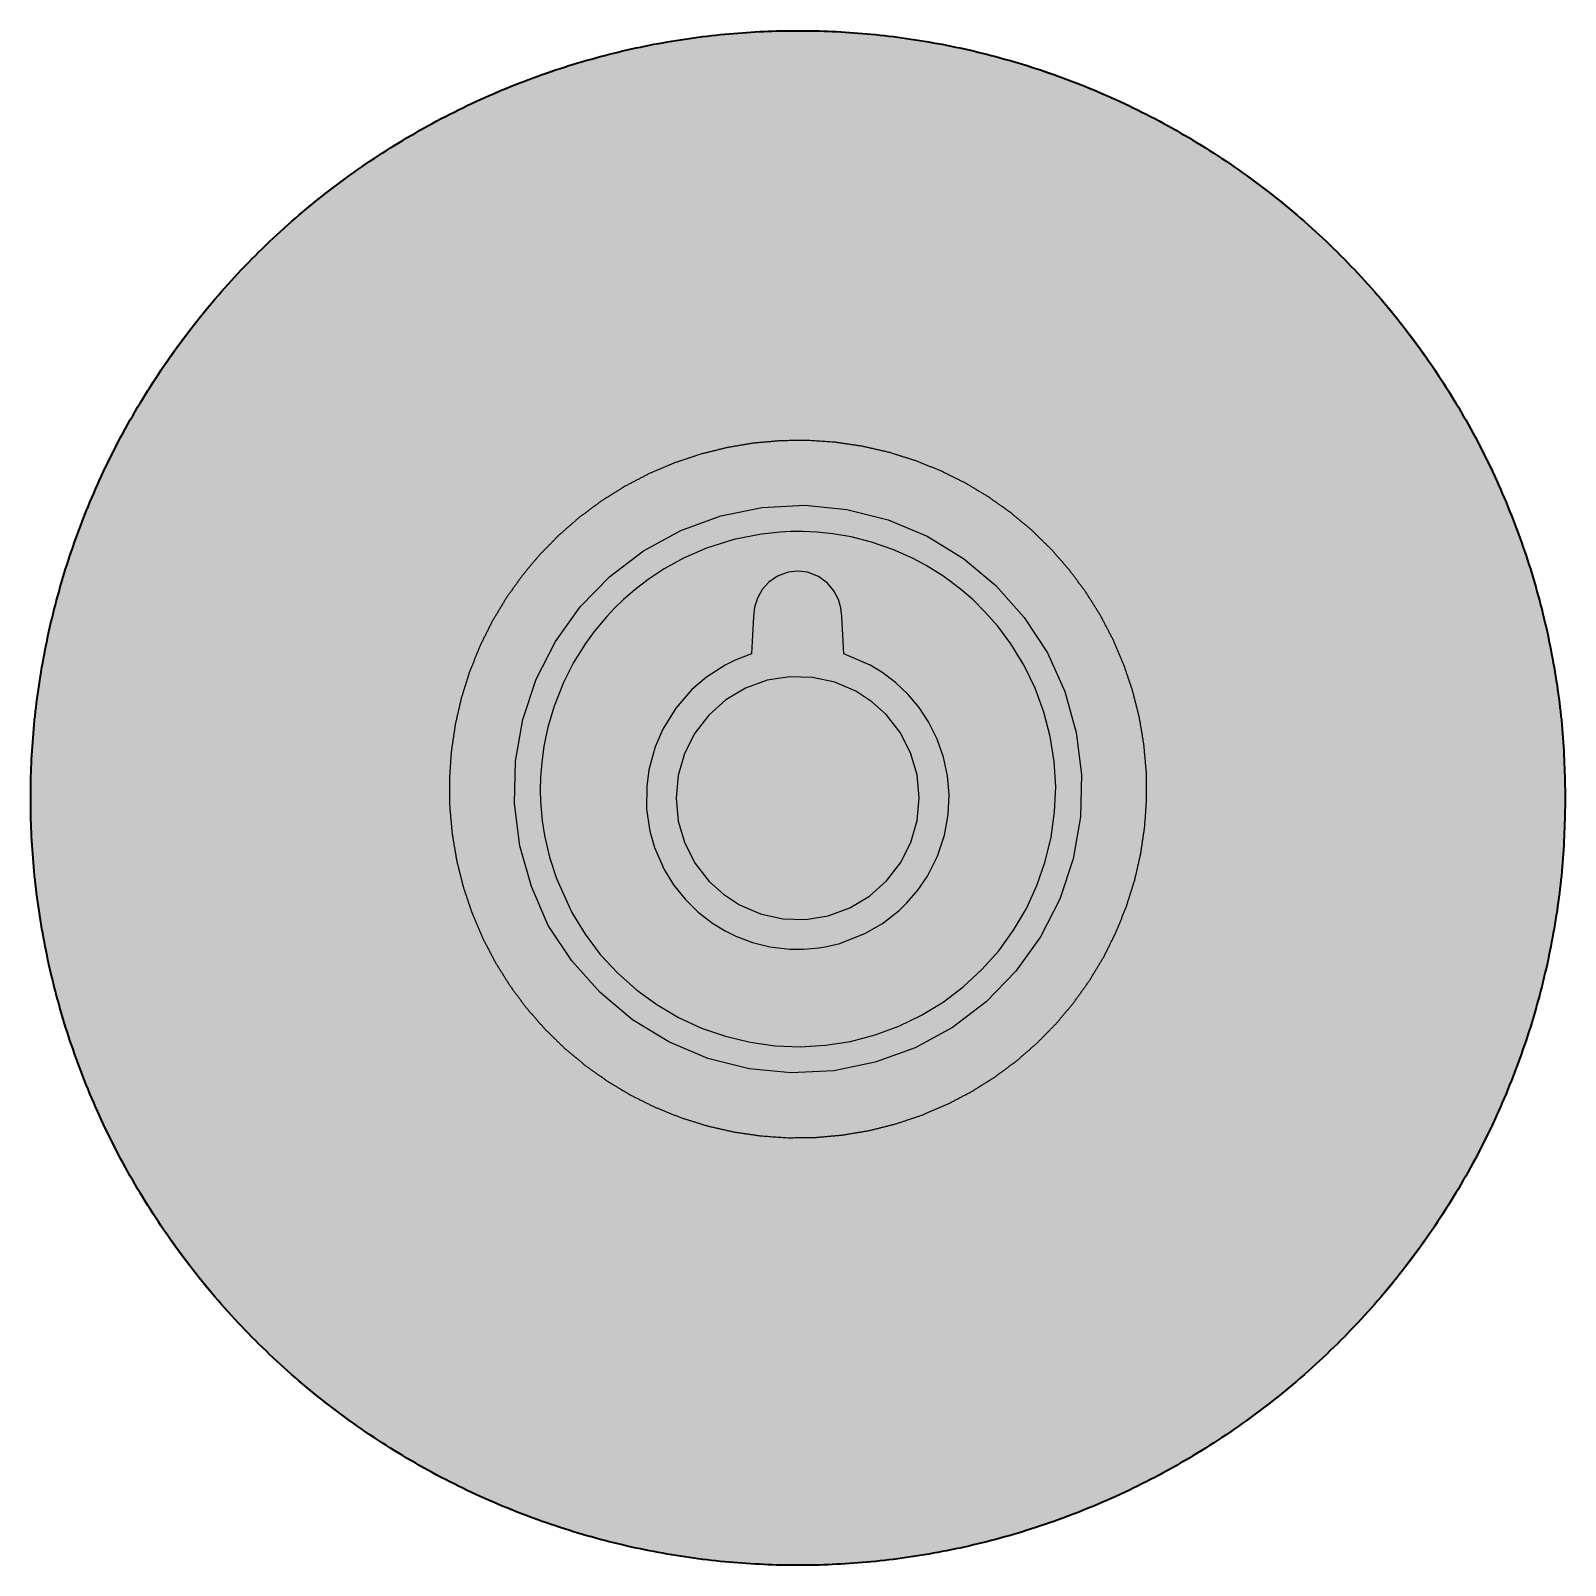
# Model space of a CAD drawing. Header units: millimetres. Extents: x -5 to 1874, y -49 to 2913.
# Drawn here: x 139 to 689, y -49 to 501 of the extents above; entities that cross this region are included whole.
import ezdxf

# ---------------------------------------------------------------- set-up
doc = ezdxf.new("R2010")
doc.units = ezdxf.units.MM
doc.layers.add('Blocks', color=7, linetype='Continuous')
doc.layers.add('Blocks$Fill', color=7, linetype='Continuous', true_color=0xffffff)
doc.layers.add('Blocks$Inner', color=7, linetype='Continuous', lineweight=25, true_color=0x007f00)
doc.layers.add('Blocks$Outline', color=7, linetype='Continuous', lineweight=35, true_color=0xff3f3f)

# ---------------------------------------------------------------- blocks, each defined once
blk = doc.blocks.new('Noctambule Floor 3 High Cylinder Cone Floor Lamp Top')
at = {"layer": 'Blocks$Fill'}
blk.add_hatch(color=256, dxfattribs=at).paths.add_polyline_path([(689.28, 226.34), (689.21, 232.44), (689.01, 238.6), (688.66, 244.8), (688.17, 251.05), (687.53, 257.33), (686.74, 263.65), (685.79, 270), (684.69, 276.38), (683.43, 282.77), (682.01, 289.18), (680.42, 295.59), (678.67, 302.01), (676.75, 308.42), (674.66, 314.82), (672.4, 321.2), (669.97, 327.56), (667.37, 333.89), (664.61, 340.19), (661.67, 346.44), (658.56, 352.64), (655.28, 358.79), (651.84, 364.87), (648.23, 370.88), (644.45, 376.82), (640.52, 382.67), (636.43, 388.44), (632.18, 394.1), (627.78, 399.67), (623.23, 405.13), (618.54, 410.47), (613.7, 415.69), (608.74, 420.79), (603.64, 425.76), (598.41, 430.59), (593.07, 435.29), (587.61, 439.83), (582.05, 444.23), (576.38, 448.48), (570.62, 452.58), (564.76, 456.51), (558.83, 460.28), (552.81, 463.89), (546.73, 467.34), (540.59, 470.61), (534.38, 473.72), (528.13, 476.66), (521.84, 479.43), (515.51, 482.03), (509.15, 484.46), (502.76, 486.71), (496.36, 488.8), (489.95, 490.72), (483.53, 492.47), (477.12, 494.06), (470.71, 495.48), (464.32, 496.75), (457.95, 497.85), (451.6, 498.79), (445.28, 499.58), (438.99, 500.22), (432.74, 500.72), (426.54, 501.06), (420.38, 501.27), (414.28, 501.34), (408.18, 501.27), (402.02, 501.06), (395.82, 500.72), (389.57, 500.22), (383.28, 499.58), (376.96, 498.79), (370.61, 497.85), (364.24, 496.75), (357.85, 495.48), (351.44, 494.06), (345.03, 492.47), (338.61, 490.72), (332.2, 488.8), (325.8, 486.71), (319.42, 484.46), (313.05, 482.03), (306.72, 479.43), (300.43, 476.66), (294.18, 473.72), (287.97, 470.61), (281.83, 467.34), (275.75, 463.89), (269.73, 460.28), (263.8, 456.51), (257.95, 452.58), (252.18, 448.48), (246.51, 444.23), (240.95, 439.83), (235.49, 435.29), (230.15, 430.59), (224.92, 425.76), (219.83, 420.79), (214.86, 415.69), (210.03, 410.47), (205.33, 405.13), (200.78, 399.67), (196.38, 394.1), (192.13, 388.44), (188.04, 382.67), (184.11, 376.82), (180.33, 370.88), (176.72, 364.87), (173.28, 358.79), (170, 352.64), (166.89, 346.44), (163.96, 340.19), (161.19, 333.89), (158.59, 327.56), (156.16, 321.2), (153.9, 314.82), (151.82, 308.42), (149.9, 302.01), (148.14, 295.59), (146.56, 289.18), (145.13, 282.77), (143.87, 276.38), (142.77, 270), (141.82, 263.65), (141.03, 257.33), (140.39, 251.05), (139.9, 244.8), (139.55, 238.6), (139.35, 232.44), (139.28, 226.34), (139.35, 220.23), (139.55, 214.08), (139.9, 207.87), (140.39, 201.63), (141.03, 195.34), (141.82, 189.02), (142.77, 182.67), (143.87, 176.3), (145.13, 169.9), (146.56, 163.5), (148.14, 157.08), (149.9, 150.67), (151.82, 144.26), (153.9, 137.86), (156.16, 131.47), (158.59, 125.11), (161.19, 118.78), (163.96, 112.48), (166.89, 106.23), (170, 100.03), (173.28, 93.89), (176.72, 87.8), (180.33, 81.79), (184.11, 75.85), (188.04, 70), (192.13, 64.24), (196.38, 58.57), (200.78, 53), (205.33, 47.55), (210.03, 42.2), (214.86, 36.98), (219.83, 31.88), (224.92, 26.91), (230.15, 22.08), (235.49, 17.39), (240.95, 12.84), (246.51, 8.44), (252.18, 4.19), (257.95, 0.1), (263.8, -3.84), (269.73, -7.61), (275.75, -11.22), (281.83, -14.66), (287.97, -17.94), (294.18, -21.05), (300.43, -23.99), (306.72, -26.76), (313.05, -29.36), (319.42, -31.78), (325.8, -34.04), (332.2, -36.13), (338.61, -38.05), (345.03, -39.8), (351.44, -41.39), (357.85, -42.81), (364.24, -44.07), (370.61, -45.17), (376.96, -46.12), (383.28, -46.91), (389.57, -47.55), (395.82, -48.04), (402.02, -48.39), (408.18, -48.6), (414.28, -48.66), (420.38, -48.6), (426.54, -48.39), (432.74, -48.04), (438.99, -47.55), (445.28, -46.91), (451.6, -46.12), (457.95, -45.17), (464.32, -44.07), (470.71, -42.81), (477.12, -41.39), (483.53, -39.8), (489.95, -38.05), (496.36, -36.13), (502.76, -34.04), (509.15, -31.78), (515.51, -29.36), (521.84, -26.76), (528.13, -23.99), (534.38, -21.05), (540.59, -17.94), (546.73, -14.66), (552.81, -11.22), (558.83, -7.61), (564.76, -3.84), (570.62, 0.1), (576.38, 4.19), (582.05, 8.44), (587.61, 12.84), (593.07, 17.39), (598.41, 22.08), (603.64, 26.91), (608.74, 31.88), (613.7, 36.98), (618.54, 42.2), (623.23, 47.55), (627.78, 53), (632.18, 58.57), (636.43, 64.24), (640.52, 70), (644.45, 75.85), (648.23, 81.79), (651.84, 87.8), (655.28, 93.89), (658.56, 100.03), (661.67, 106.23), (664.61, 112.48), (667.37, 118.78), (669.97, 125.11), (672.4, 131.47), (674.66, 137.86), (676.75, 144.26), (678.67, 150.67), (680.42, 157.08), (682.01, 163.5), (683.43, 169.9), (684.69, 176.3), (685.79, 182.67), (686.74, 189.02), (687.53, 195.34), (688.17, 201.63), (688.66, 207.87), (689.01, 214.08), (689.21, 220.23)], flags=0)
at = {"layer": 'Blocks$Inner'}
for p, q in [((411.31, 269.81), (408.05, 269.29)), ((419.51, 269.57), (411.31, 269.81)), ((427.52, 267.81), (419.51, 269.57)), ((395.5, 265.71), (388.46, 261.51)), ((403.21, 268.51), (395.5, 265.71)), ((408.05, 269.29), (403.21, 268.51)), ((435.05, 264.57), (427.52, 267.81)), ((440.78, 260.83), (435.05, 264.57)), ((388.46, 261.51), (382.32, 256.07)), ((445.84, 256.24), (440.78, 260.83)), ((382.32, 256.07), (377.31, 249.58)), ((450.89, 249.78), (445.84, 256.24)), ((377.31, 249.58), (373.61, 242.26)), ((454.63, 242.48), (450.89, 249.78)), ((373.61, 242.26), (371.34, 234.38)), ((456.94, 234.61), (454.63, 242.48)), ((371.34, 234.38), (370.59, 226.22)), ((457.73, 226.45), (456.94, 234.61)), ((370.59, 226.22), (371.38, 218.05)), ((456.98, 218.28), (457.73, 226.45)), ((371.38, 218.05), (373.69, 210.19)), ((454.72, 210.4), (456.98, 218.28)), ((373.69, 210.19), (377.43, 202.89)), ((451.01, 203.08), (454.72, 210.4)), ((377.43, 202.89), (382.48, 196.42)), ((446, 196.59), (451.01, 203.08)), ((382.48, 196.42), (387.55, 191.83)), ((439.87, 191.15), (446, 196.59)), ((387.55, 191.83), (393.27, 188.09)), ((393.27, 188.09), (400.81, 184.86)), ((432.82, 186.96), (439.87, 191.15)), ((400.81, 184.86), (408.81, 183.09)), ((408.81, 183.09), (417.01, 182.85)), ((417.01, 182.85), (425.11, 184.16)), ((425.11, 184.16), (432.82, 186.96)), ((354.35, 119.83), (354.37, 119.86))]:
    blk.add_line(p, q, dxfattribs=at)
for points in [[(503.74, 278.4), (509.86, 264.46), (513.99, 249.83), (515.91, 234.74), (515.55, 219.53), (512.93, 204.55), (508.1, 190.13), (501.18, 176.59), (492.32, 164.22), (481.71, 153.32), (469.6, 144.12), (456.26, 136.83), (441.97, 131.61), (427.07, 128.58), (411.88, 127.8), (396.74, 129.29), (382, 133.03), (367.98, 138.92), (354.99, 146.83), (343.33, 156.59), (333.25, 167.98), (324.77, 180.63), (318.71, 194.6), (314.57, 209.23), (312.66, 224.32), (313.02, 239.53), (315.64, 254.51), (320.46, 268.93), (327.38, 282.47), (336.24, 294.83), (346.85, 305.74), (358.96, 314.94), (372.31, 322.23), (386.59, 327.45), (401.49, 330.48), (416.68, 331.26), (431.82, 329.77), (446.56, 326.03), (460.58, 320.14), (473.57, 312.23), (485.23, 302.47), (495.31, 291.08)], [(337.97, 177.52), (343.43, 170.29), (349.58, 163.64), (356.35, 157.61), (363.68, 152.28), (371.49, 147.69), (379.72, 143.89), (388.28, 140.92), (397.09, 138.79), (406.07, 137.55), (415.12, 137.18), (424.17, 137.71), (433.12, 139.12), (441.89, 141.4), (450.4, 144.54), (458.56, 148.48), (466.29, 153.21), (473.52, 158.68), (480.18, 164.83), (486.2, 171.6), (491.53, 178.93), (496.12, 186.74), (499.92, 194.97), (502.9, 203.53), (505.02, 212.34), (506.26, 221.32), (506.63, 230.37), (506.1, 239.42), (504.69, 248.37), (502.41, 257.14), (499.28, 265.65), (495.33, 273.8), (490.58, 281.56), (485.85, 287.9), (481.3, 293.07), (477.02, 297.3), (473.06, 300.76), (469.44, 303.59), (466.16, 305.93), (460.18, 309.67), (455.5, 312.17), (448.21, 315.42), (440.61, 318.05), (433.28, 319.91), (426.79, 321.03), (421.07, 321.63), (416.06, 321.86), (411.67, 321.84), (407.83, 321.65), (401.15, 320.94), (391.24, 318.96), (381.54, 315.88), (373.21, 312.24), (366.28, 308.43), (360.54, 304.63), (355.76, 300.97), (351.79, 297.53), (348.48, 294.33), (345.72, 291.4), (341.2, 285.99), (338.08, 281.7), (333.85, 274.92), (330.21, 267.75), (326.86, 259.29), (324.63, 251.71), (323.23, 244.97), (322.42, 239.01), (322.03, 233.76), (321.93, 229.16), (322.04, 225.14), (322.64, 218.11), (323.45, 212.87), (325.23, 205.08), (327.69, 197.43), (333.24, 185.25)], [(444.38, 271.41), (440.18, 273.96), (430.69, 278.02), (429.98, 291.34), (429.66, 294.47), (428.77, 297.51), (427.16, 300.58), (424.85, 303.32), (421.67, 305.67), (417.67, 307.23), (414.28, 307.63), (410.8, 307.26), (406.99, 305.85), (403.88, 303.7), (401.46, 301.01), (399.75, 297.99), (398.71, 294.73), (398.34, 291.34), (397.63, 278.02), (391.78, 275.77), (388.15, 273.96), (381.52, 269.69), (376.29, 265.2), (370.48, 258.53), (365.83, 251.01), (363.09, 244.69), (360.85, 236.48), (360.05, 230.46), (360.04, 222.39), (361.22, 214.41), (362.88, 208.57), (366.29, 200.77), (369.72, 195.18), (373.8, 190.05), (378.47, 185.45), (383.67, 181.44), (388.14, 178.71), (391.96, 176.81), (397.93, 174.55), (404.13, 173), (411.4, 172.14), (416.23, 172.1), (421.73, 172.59), (424.04, 172.97), (429.23, 174.2), (438.53, 177.84), (444.58, 181.39), (450.52, 186.04), (453.33, 188.77), (457.23, 193.31), (460.64, 198.32), (464.28, 205.52), (466.77, 213.01), (468.11, 220.43), (468.42, 227.44), (467.84, 234.29), (466.41, 241), (464.14, 247.48), (461.07, 253.63), (457.68, 258.75), (453.74, 263.47), (449.28, 267.7)]]:
    blk.add_lwpolyline(points, close=True, dxfattribs=at)
blk.add_circle((414.28, 226.34), 275, dxfattribs=at)
blk.add_open_spline([(539.23, 225.93), (538.56, 216.14), (537.13, 206.43), (534.94, 196.87), (532, 187.5), (528.34, 178.39), (523.98, 169.6), (518.94, 161.18), (513.25, 153.18), (506.96, 145.65), (500.09, 138.64), (492.69, 132.18), (484.82, 126.33), (476.5, 121.12), (467.8, 116.57), (458.78, 112.72), (449.47, 109.59), (439.95, 107.19), (430.28, 105.56), (420.5, 104.68), (410.69, 104.58), (400.89, 105.25), (391.18, 106.68), (381.62, 108.87), (372.25, 111.81), (363.14, 115.47), (354.35, 119.83), (345.93, 124.87), (337.93, 130.56), (330.4, 136.85), (323.39, 143.72), (316.93, 151.12), (311.08, 158.99), (305.87, 167.31), (301.32, 176.01), (297.47, 185.03), (294.34, 194.34), (291.95, 203.86), (290.31, 213.53), (289.44, 223.31), (289.33, 233.12), (290, 242.92), (291.43, 252.63), (293.62, 262.19), (296.56, 271.56), (300.22, 280.67), (304.58, 289.46), (309.62, 297.88), (315.31, 305.88), (321.6, 313.41), (328.47, 320.42), (335.87, 326.88), (343.75, 332.73), (352.06, 337.94), (360.76, 342.49), (369.79, 346.34), (379.09, 349.47), (388.61, 351.86), (398.29, 353.5), (408.06, 354.37), (417.88, 354.48), (427.67, 353.81), (437.38, 352.38), (446.94, 350.19), (456.31, 347.25), (465.42, 343.59), (474.21, 339.23), (482.63, 334.19), (490.63, 328.5), (498.16, 322.21), (505.17, 315.34), (511.63, 307.94), (517.48, 300.06), (522.69, 291.75), (527.24, 283.05), (531.09, 274.02), (534.22, 264.72), (536.62, 255.2), (538.25, 245.53), (539.13, 235.75), (539.23, 225.93)], degree=1, dxfattribs=at)
at = {"layer": 'Blocks$Outline'}
blk.add_rational_spline([(689.28, 226.34), (689.28, 501.34), (414.28, 501.34), (139.28, 501.34), (139.28, 226.34), (139.28, -48.66), (414.28, -48.66), (689.28, -48.66), (689.28, 226.34)], [1, 0.707106781187, 1, 0.707106781187, 1, 0.707106781187, 1, 0.707106781187, 1], degree=2, knots=[0, 0, 0, 431.96899, 431.96899, 863.93798, 863.93798, 1295.90697, 1295.90697, 1727.875959, 1727.875959, 1727.875959], dxfattribs=at)

msp = doc.modelspace()

# ---------------------------------------------------------------- block references
at = {"layer": 'Blocks'}
msp.add_blockref('Noctambule Floor 3 High Cylinder Cone Floor Lamp Top', (0, 0), dxfattribs=at)

doc.saveas('drawing.dxf')
